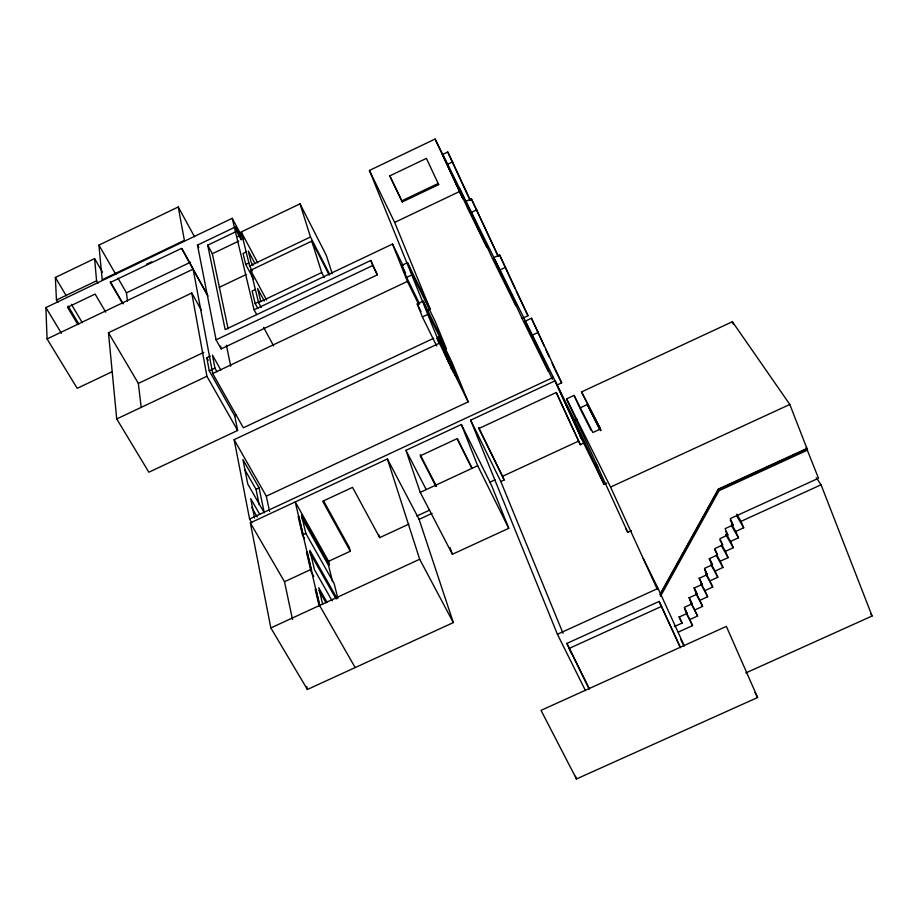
<?xml version="1.0" encoding="UTF-8"?>
<svg xmlns="http://www.w3.org/2000/svg" width="918" height="918" viewBox="0 0 918 918"><rect width="100%" height="100%" fill="white"/><g stroke="black" fill="none" stroke-linecap="round" stroke-linejoin="round"><path stroke-width="1.38" d="M659.801 594.749L718.346 489.064L806.922 448.432L789.813 404.459L732.392 321.725L581.542 391.917L600.98 430.439M660.604 593.866L718.381 489.581L806.83 449.005L818.512 478.244L730.349 518.567L733.069 525.004L725.128 528.63L727.859 535.022L719.941 538.636L722.673 544.994L714.778 548.597L717.509 554.92L709.637 558.511L712.379 564.788L704.531 568.368L707.273 574.622L699.436 578.191L702.178 584.399L694.375 587.956L697.118 594.141L689.338 597.687L692.08 603.826L684.312 607.36L687.066 613.476L679.32 616.988L682.085 623.07L674.351 626.581M660.501 596.298L719.046 490.705L807.565 450.095M178.241 206.975L184.38 240.355L102.196 279.738L98.915 245.106L178.241 206.975L194.559 236.787M57.903 302.458L56.446 300.037L55.367 277.454L94.6 258.601L102.483 272.164M56.446 300.037L96.574 280.805L94.6 258.601M111.916 371.836L77.204 388.325L47.07 338.937L45.9 307.576L232.231 218.3L243.591 239.598M146.49 264.281L151.654 261.802M235.421 231.933L207.709 245.198L225.162 329.585L370.826 260.448L377.344 274.849L221.135 348.886L216.086 339.844L197.485 245.106L234.342 227.469M269.548 511.372L266.312 496.156L468.18 401.877L439.435 343.171L369.426 170.45L435.086 139.043L553.336 377.344L581.909 439.55L580.015 435.717M252.255 270.948L249.604 265.99L241.262 231.956L300.014 203.853L326.234 255.17L332.27 273.69M237.624 236.614L240.16 235.398L235.605 226.861L236.683 231.325L241.262 239.896L240.16 235.398M127.441 301.104L126.477 292.842L190.634 262.169M228.123 328.874L212.345 253.724L238.737 241.101M47.07 338.937L193.136 269.135L208.053 296.112M435.086 139.043L462.97 198.896L442.476 154.534L447.777 151.998L470.383 200.227M246.219 251.991L243.075 253.483L245.714 264.43L253.666 279.244M442.476 154.534L447.376 164.414L452.735 161.855M245.714 264.43L248.893 262.915M210.211 356.161L206.825 357.756L209.235 370.815L234.733 415.888L237.636 430.462L148.865 472.219L116.724 418.941L108.462 332.741L191.782 293.014L201.352 310.158M249.604 265.99L310.479 236.97L300.014 203.853M261.228 307.507L258.555 302.55L250.648 270.259L311.787 241.124L329.183 275.044M219.264 287.334L246.15 274.528M402.279 201.949L401.797 200.835L438.15 183.508L438.666 184.61L402.279 201.949L389.76 175.889L426.422 158.378L438.666 184.61M428.27 309.951L430.152 309.056L394.66 222.408L459.367 191.621M255.411 289.503L252.152 291.052L255.158 303.525L257.82 308.459M447.376 164.414L468.031 209.143L487.01 247.55L465.759 201.478L471.347 198.816L498.21 256.271L471.347 198.816M255.158 303.525L259.564 301.437M258.555 302.55L321.713 272.543L311.787 241.124M256.696 314.622L254.091 309.802L392.514 244.05L403.117 265.715M465.759 201.478L471.198 212.448L476.855 209.763M216.086 339.844L372.708 265.531L370.826 260.448M141.188 407.363L138.354 383.403L203.785 352.374M419.618 303.927L406.617 277.397L401.809 265.359L407.535 262.64L430.152 309.056M209.235 370.815L214.938 368.118L212.46 355.094L220.836 370.011M406.617 277.397L412.411 274.654L407.535 262.64M116.724 418.941L206.906 376.277L191.782 293.014M433.675 338.272L243.339 427.788L212.689 373.534L407.397 281.413L392.514 244.05M493.643 257.706L499.576 254.894L528.011 315.712L522.078 318.489L499.759 270.053L493.643 257.706L515.767 305.717L492.622 258.899L471.198 212.448M436.67 345.994L422.406 316.939L417.208 303.938L423.164 301.138L446.423 348.771L435.235 321.461L412.411 274.654M499.759 270.053L505.772 267.218M422.406 316.939L428.431 314.105L423.164 301.138M234.733 415.888L236.603 415.005M439.217 343.539L437.152 338.455L438.368 337.881M251.727 522.686L249.593 519.014L234.124 439.665L439.435 343.171M522.078 318.489L548.184 371.32L525.13 321.208L531.453 318.248L561.655 382.84L556.595 385.193M447.318 358.227L438.597 336.768L448.845 357.722L448.236 358.009L437.989 337.055L442.499 348.06M451.082 368.657L452.31 368.084M451.828 368.68L452.436 368.393M525.13 321.208L532.084 335.231L538.499 332.224M259.163 504.579L256.03 489.317L259.094 487.894L242.903 459.528L247.803 484.107L264.281 512.829L259.094 487.894M249.593 519.014L553.336 377.344M250.35 522.87L387.419 458.966L419.113 519.37L453.32 622.588L307.381 689.475L270.844 627.946L250.35 522.87L284.5 581.725L292.521 619.501M405.94 450.336L461.364 424.495L491.704 485.748L508.756 528.298L452.39 554.288L420.226 492.381L405.94 450.336L426.181 489.489M585.477 690.611L557.41 634.269L470.636 420.169L555.057 380.809L574.806 420.616L604.055 484.36L606.649 483.155M631.355 530.684L627.763 532.325L566.59 398.871L574.071 395.394L592.867 432.504L600.601 428.924L581.542 391.917M304.546 538.648L302.47 534.976L305.832 533.415L301.494 515.147L329.505 564.995L328.587 561.3L295.24 501.939L319.567 605.455L355.163 667.57M600.682 430.657L587.268 404.563L579.82 408.028L591.169 430.45M420.226 492.381L477.67 465.713L461.364 424.495M574.806 420.616L577.399 419.411M416.91 516.008L429.693 510.087M489.982 482.157L495.02 479.816M563.009 633.317L500.815 481.525L504.12 479.999L502.594 476.304L578.604 441.088L580.36 444.691L583.687 443.142L604.055 484.36M284.5 581.725L310.433 569.711M328.587 561.3L350.297 551.248L349.253 547.357L323.767 501.217M350.297 551.248L322.677 501.274L352.535 487.366L379.708 537.627L408.946 524.086M419.113 519.37L432.091 513.357M270.844 627.946L419.675 559.257L387.419 458.966M566.59 398.871L610.562 487.068L789.813 404.459M736.764 514.172L740.998 521.378L821.059 484.784L872.1 616.001L745.806 672.94M731.566 524.167L735.777 531.407L743.695 527.781L740.998 521.378M726.402 534.104L730.567 541.39L738.474 537.787L735.777 531.407M721.95 545.223L725.392 551.328L733.264 547.725L730.567 541.39M557.41 634.269L658.057 588.392L684.3 645.836M716.832 555.08L720.228 561.208L728.089 557.628L725.392 551.328M711.06 563.652L715.099 571.053L722.948 567.485L720.228 561.208M589.035 688.959L566.876 643.426L659.147 601.416L680.456 647.534M705.322 572.166L709.993 580.842L717.819 577.284L715.099 571.053M568.965 648.521L661.58 606.373M700.95 583.114L704.921 590.595L712.712 587.05L709.993 580.842M695.27 591.525L699.86 600.292L707.64 596.757L704.921 590.595M689.636 599.879L694.823 609.954L702.58 606.419L699.86 600.292M685.31 610.7L689.82 619.558L697.554 616.047L694.823 609.954M678.402 632.043L692.551 625.617L689.82 619.558M576.481 778.957L757.625 697.508L726.367 626.397L541.035 710.371L576.481 778.957L575.471 776.284M806.176 447.341L806.922 448.432M816.263 477.67L821.059 484.784M870.551 613.603L872.1 616.001M45.9 307.576L61.449 333.314M77.548 324.065L67.519 307.289L95.116 294.081L105.719 312.154M55.367 277.454L66.303 295.803M71.409 304.363L82.345 322.723M68.093 306.038L78.81 323.997M736.603 515.755L743.695 527.781M108.462 332.741L138.354 383.403M718.381 489.581L719.046 490.705M96.574 280.805L98.008 283.237M730.177 520.047L733.069 525.004M731.451 525.681L738.474 537.787M110.286 281.619L123.184 303.847M122.564 303.456L110.367 282.457L181.534 248.376L206.458 293.439M98.915 245.106L115.875 274.482M117.997 278.154L126.477 292.842M259.702 514.287L250.694 498.612L254.538 517.947M251.67 507.333L257.224 516.972M725.782 531.396L727.859 535.022M725.622 534.345L733.264 547.725M244.75 469.603L256.03 489.317M313.818 576.286L310.984 571.306L306.451 551.959M327.118 602.426L318.73 587.727L322.631 604.101M234.124 439.665L266.312 496.156M319.074 590.664L326.062 602.908M309.538 552.085L336.114 599.018M206.906 376.277L237.636 430.462M332.144 600.842L314.449 569.699L309.859 550.375L337.124 598.559M719.93 540.128L722.673 544.994M206.825 357.756L208.225 360.246M305.832 533.415L334.186 583.676L337.858 598.364M721.204 545.395L728.089 557.628M301.896 518.108L328.529 565.454L332.523 581.473M214.938 368.118L216.992 371.779M714.789 550.02L717.509 554.92M716.12 555.183L722.948 567.485M182.085 248.812L193.147 268.836M709.017 558.649L712.379 564.788M197.485 245.106L198.804 247.527M711.06 564.914L717.819 577.284M207.709 245.198L212.345 253.724M263.627 327.405L273.644 345.937M704.599 569.676L707.273 574.622M706.022 574.611L712.712 587.05M250.648 270.259L266.633 300.083M264.338 301.058L257.579 288.47L260.655 300.909M252.989 265.612L251.004 261.905L248.308 250.993L255.043 263.615M241.262 231.956L257.751 262.915M698.885 578.191L702.178 584.399M701.008 584.261L707.64 596.757M419.675 559.257L453.32 622.588M754.998 692.539L757.625 697.508M693.847 587.899L697.118 594.141M696.016 593.866L702.58 606.419M688.844 597.549L692.08 603.826M691.047 603.424L697.554 616.047M321.713 272.543L324.295 277.557M599.729 429.555L587.268 404.563M310.479 236.97L329.746 274.539M420.249 454.708L436.543 486.471M435.912 486.391L420.226 455.844L457.026 438.701L471.737 468.18M684.507 608.427L687.066 613.476M686.744 614.211L692.551 625.617M468.846 197.691L470.119 200.239M528.011 315.712L516.26 291.281M555.023 369.61L561.655 382.84M678.907 616.735L682.085 623.07M372.708 265.531L377.344 274.849M457.531 438.919L472.208 468.341M595.839 462.993L597.836 467.021M643.197 558.431L658.057 588.392M566.876 643.426L589.413 688.833M477.67 465.713L508.756 528.298M625.709 528.171L627.763 532.325M680.697 639.421L683.876 645.847M470.636 420.169L500.815 481.525M401.809 265.359L405.595 273.082M443.107 349.31L457.715 379.455L448.845 357.722M437.152 338.455L438.976 342.184M453.435 372.249L446.71 358.513L448.11 357.791L455.649 376.277M407.397 281.413L418.677 304.42M478.668 427.501L502.594 476.304M504.12 479.999L478.875 428.522L556.308 392.468L580.36 444.691M417.208 303.938L420.995 311.661M428.431 314.105L451.908 362.151L468.18 401.877M369.426 170.45L394.66 222.408M389.886 176.038L401.797 200.835M459.597 188.454L484.865 243.201M555.057 380.809L583.687 443.142M447.777 151.998L468.203 196.406M532.084 335.231L552.361 379.306M556.342 392.789L578.604 441.088M610.562 487.068L657.426 589.563M531.453 318.248L544.408 346.545M545.59 349.115L549.125 356.838M552.074 363.264L554.426 368.405M659.147 601.416L680.33 647.638M499.576 254.894L504.934 266.587M506.128 269.192L515.067 288.677M574.071 395.394L579.247 406.754M568.953 647.844L571.111 653.123M443.624 350.94L446.194 357.251M732.392 321.725L733.448 324.375M450.027 547.518L452.39 554.288M378.95 535.056L379.708 537.627M232.231 218.3L254.091 309.802M298.843 516.386L303.135 534.666M307.128 551.638L311.684 570.985M315.918 589.023L319.774 605.421M298.178 516.696L302.47 534.976M315.218 589.345L319.062 605.754M306.784 686.675L307.381 689.475M226.39 345.145L230.705 366.19M220.572 346.086L221.135 348.886M193.136 269.135L212.689 373.534"/></g></svg>
